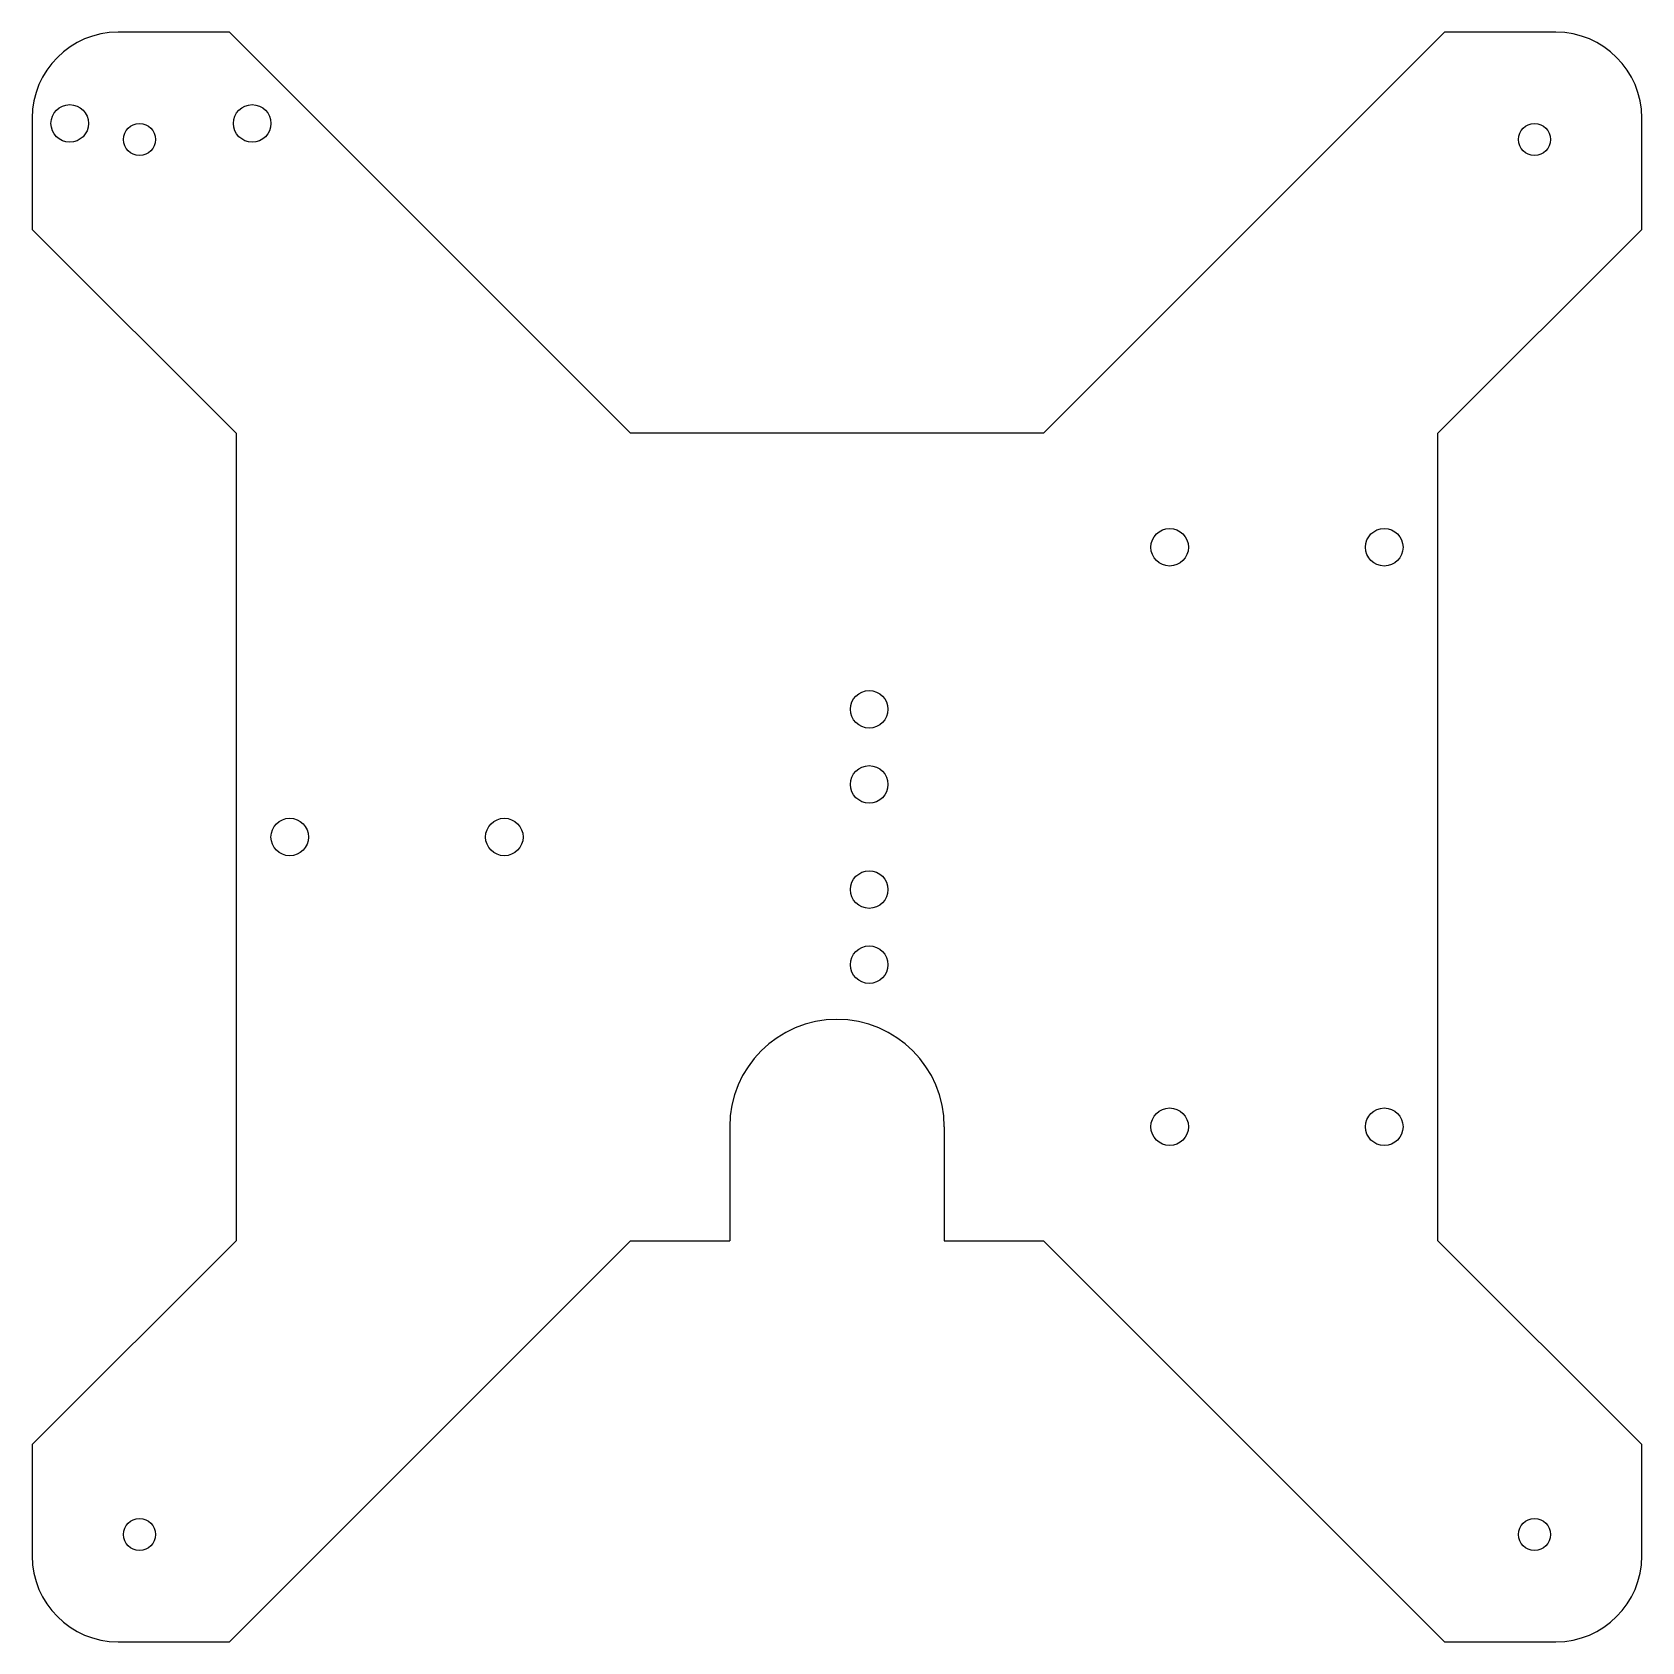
# Model space of a CAD drawing. Header units: millimetres. Extents: x 0 to 150, y 0 to 150.
import ezdxf

# ---------------------------------------------------------------- set-up
doc = ezdxf.new("R2010")
doc.units = ezdxf.units.MM

msp = doc.modelspace()

# ---------------------------------------------------------------- linework, layer by layer
for p, q in [((18.38, 150), (8, 150)), ((18.38, 150), (55.77, 112.62)), ((94.23, 112.62), (131.62, 150)), ((142, 150), (131.62, 150)), ((0, 142), (0, 131.62)), ((150, 131.62), (150, 142)), ((0, 131.62), (19, 112.62)), ((131, 112.62), (150, 131.62)), ((19, 112.62), (19, 37.38)), ((94.23, 112.62), (55.77, 112.62)), ((131, 37.38), (131, 112.62)), ((65, 48), (65, 37.38)), ((85, 48), (85, 37.38)), ((0, 18.38), (19, 37.38)), ((18.38, 0), (55.77, 37.38)), ((55.77, 37.38), (65, 37.38)), ((85, 37.38), (94.23, 37.38)), ((94.23, 37.38), (131.62, 0)), ((131, 37.38), (150, 18.38)), ((0, 18.38), (0, 8)), ((150, 8), (150, 18.38)), ((8, 0), (18.38, 0)), ((131.62, 0), (142, 0))]:
    msp.add_line(p, q)
for centre, radius in [((3.5, 141.5), 1.75), ((20.5, 141.5), 1.75), ((10, 140), 1.5), ((140, 140), 1.5), ((106, 102), 1.75), ((126, 102), 1.75), ((78, 86.9), 1.75), ((78, 79.9), 1.75), ((24, 75), 1.75), ((44, 75), 1.75), ((78, 70.1), 1.75), ((78, 63.1), 1.75), ((106, 48), 1.75), ((126, 48), 1.75), ((10, 10), 1.5), ((140, 10), 1.5)]:
    msp.add_circle(centre, radius)
for centre, radius, start, end in [((8, 142), 8, 90, 180), ((142, 142), 8, 0, 90), ((75, 48), 10, 0, 180), ((8, 8), 8, 180, 270), ((142, 8), 8, 270, 0)]:
    msp.add_arc(centre, radius, start, end)

doc.saveas('drawing.dxf')
